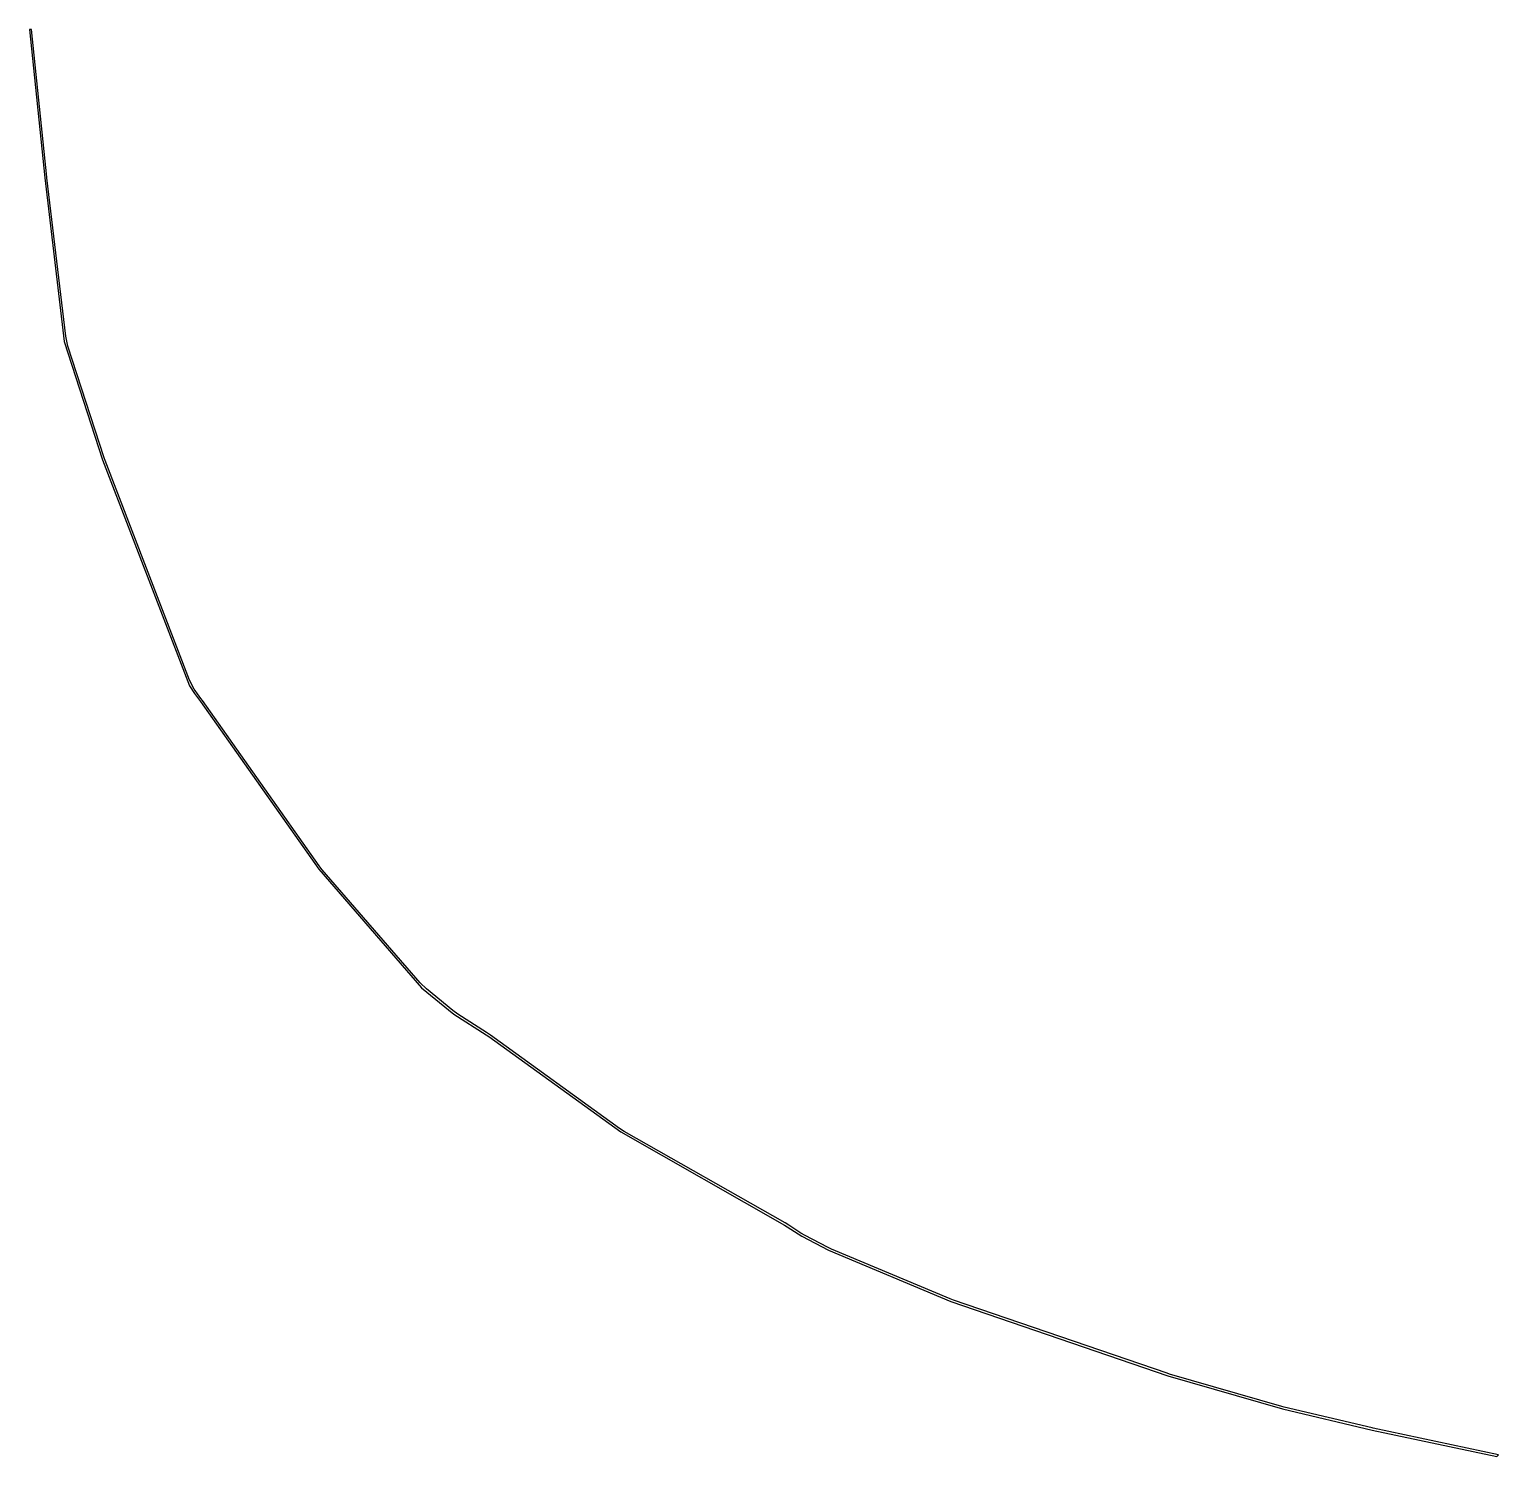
# Model space of a CAD drawing. Header units: metres. Extents: x -28.3 to -14.5, y -13.9 to -0.5.
import ezdxf

# ---------------------------------------------------------------- set-up
doc = ezdxf.new("R2010")
doc.units = ezdxf.units.M

msp = doc.modelspace()

# ---------------------------------------------------------------- linework, layer by layer
for p, q in [((-28.3011, -0.49001), (-28.3212, -0.49001)), ((-28.3212, -0.49001), (-28.1772, -1.88133)), ((-28.1577, -1.87531), (-28.3011, -0.49001)), ((-28.1772, -1.88133), (-27.9946, -3.41742)), ((-28.1569, -1.88269), (-28.1577, -1.87531)), ((-27.9806, -3.36546), (-28.1569, -1.88269)), ((-27.9946, -3.41742), (-27.6358, -4.52441)), ((-27.9602, -3.45872), (-27.9806, -3.36546)), ((-27.621, -4.50519), (-27.9602, -3.45872)), ((-27.6358, -4.52441), (-26.8195, -6.64392)), ((-27.6121, -4.5302), (-27.621, -4.50519)), ((-26.8191, -6.58923), (-27.6121, -4.5302)), ((-26.7753, -6.67604), (-26.8191, -6.58923)), ((-26.8195, -6.64392), (-26.774, -6.71547)), ((-26.7676, -6.68823), (-26.7753, -6.67604)), ((-26.774, -6.71547), (-26.7268, -6.77827)), ((-26.7458, -6.71971), (-26.7676, -6.68823)), ((-26.7128, -6.76369), (-26.7458, -6.71971)), ((-26.7268, -6.77827), (-26.7181, -6.79013)), ((-26.7181, -6.79013), (-25.6065, -8.36398)), ((-26.6996, -6.78166), (-26.7128, -6.76369)), ((-25.6048, -8.33174), (-26.6996, -6.78166)), ((-25.6065, -8.36398), (-24.6446, -9.47353)), ((-25.5748, -8.37001), (-25.6048, -8.33174)), ((-24.658, -9.42751), (-25.5748, -8.37001)), ((-24.5982, -9.48567), (-24.658, -9.42751)), ((-24.6446, -9.47353), (-24.3401, -9.72284)), ((-24.351, -9.68803), (-24.5982, -9.48567)), ((-24.3036, -9.72232), (-24.351, -9.68803)), ((-24.3401, -9.72284), (-24.0386, -9.91466)), ((-24.034, -9.89386), (-24.3036, -9.72232)), ((-24.0386, -9.91466), (-24.0146, -9.93089)), ((-23.9972, -9.91884), (-24.034, -9.89386)), ((-24.0146, -9.93089), (-22.7772, -10.8248)), ((-22.7879, -10.7924), (-23.9972, -9.91884)), ((-22.7434, -10.821), (-22.7879, -10.7924)), ((-22.7772, -10.8248), (-21.2402, -11.7001)), ((-21.2363, -11.6793), (-22.7434, -10.821)), ((-21.2402, -11.7001), (-21.2168, -11.7143)), ((-21.2003, -11.7012), (-21.2363, -11.6793)), ((-21.088, -11.7737), (-21.2003, -11.7012)), ((-21.2168, -11.7143), (-21.0785, -11.8037)), ((-21.0479, -11.797), (-21.088, -11.7737)), ((-21.0785, -11.8037), (-20.8276, -11.9339)), ((-20.8369, -11.9065), (-21.0479, -11.797)), ((-20.8009, -11.9234), (-20.8369, -11.9065)), ((-20.8276, -11.9339), (-19.6802, -12.416)), ((-19.6886, -12.3908), (-20.8009, -11.9234)), ((-19.6574, -12.4027), (-19.6886, -12.3908)), ((-19.6802, -12.416), (-17.6482, -13.1113)), ((-17.6531, -13.0885), (-19.6574, -12.4027)), ((-17.6306, -13.0956), (-17.6531, -13.0885)), ((-17.6482, -13.1113), (-16.573, -13.4222)), ((-16.5794, -13.3995), (-17.6306, -13.0956)), ((-16.5562, -13.4056), (-16.5794, -13.3995)), ((-16.573, -13.4222), (-15.7301, -13.6216)), ((-15.7316, -13.6007), (-16.5562, -13.4056)), ((-15.7205, -13.6032), (-15.7316, -13.6007)), ((-15.7301, -13.6216), (-14.5625, -13.8695)), ((-14.5456, -13.8527), (-15.7205, -13.6032)), ((-14.5625, -13.8695), (-14.5456, -13.8527))]:
    msp.add_line(p, q)

doc.saveas('drawing.dxf')
